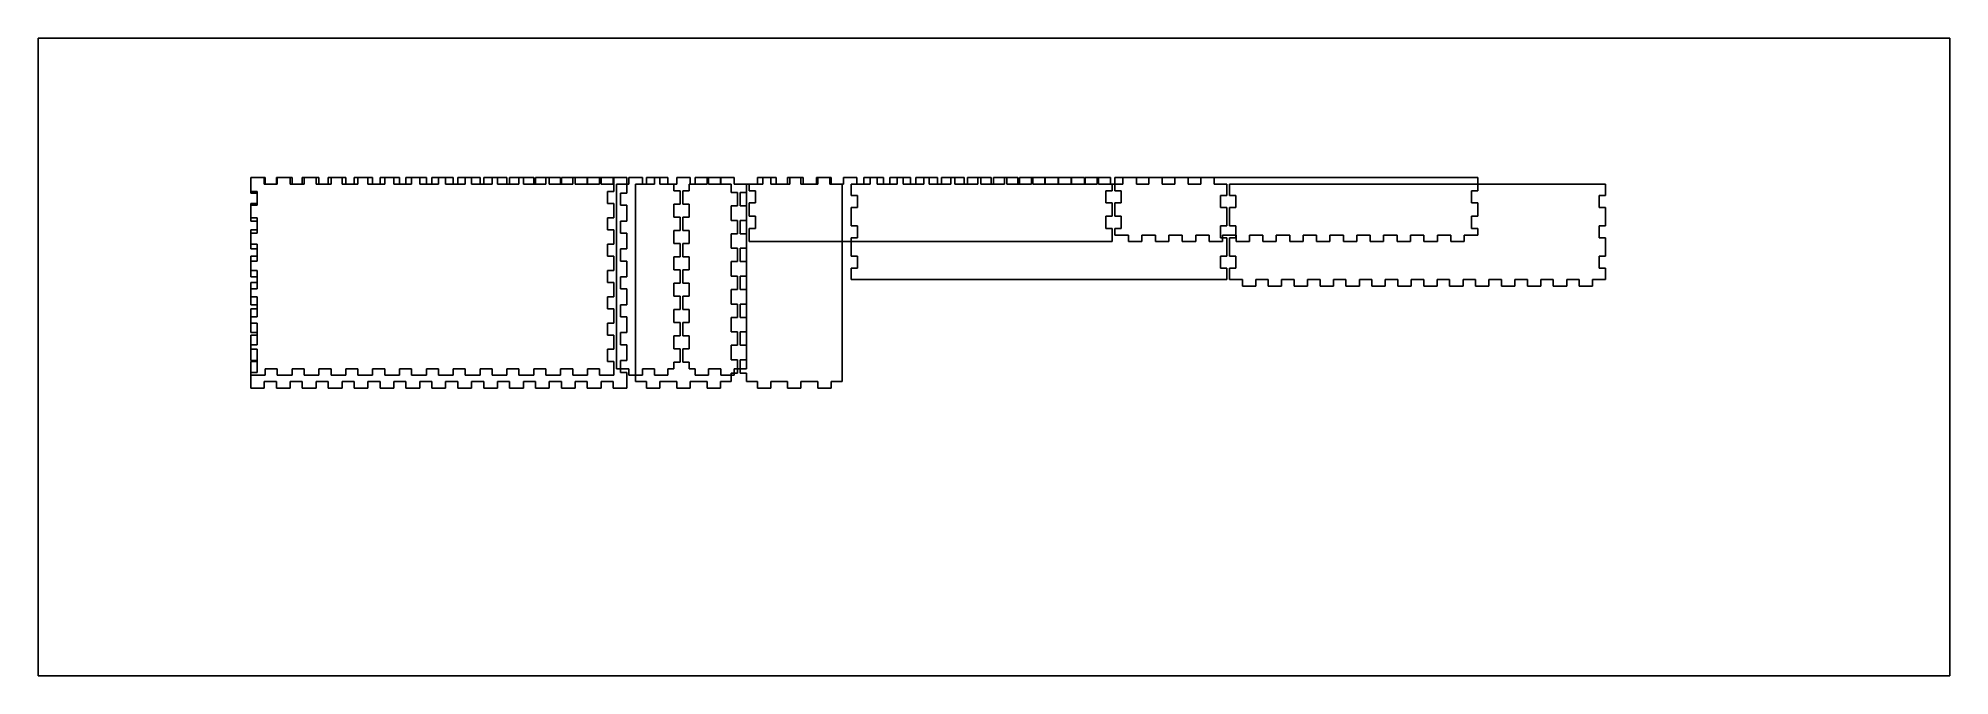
# Model space of a CAD drawing. Extents: x -47 to 377, y -27 to 114.
import ezdxf

# ---------------------------------------------------------------- set-up
doc = ezdxf.new("R2010")
doc.units = 0

msp = doc.modelspace()

# ---------------------------------------------------------------- linework, layer by layer
at = {"layer": 'Layer 1'}
for p, q in [((-46.5095, 114.115), (376.823, 114.115)), ((-46.5095, -26.9958), (-46.5095, 114.115)), ((376.823, 114.115), (376.823, -26.9958)), ((0.56444, 83.2556), (3.75959, 83.2556)), ((0.56444, 80.1864), (0.56444, 83.2556)), ((0.56444, 83.2556), (3.55128, 83.2556)), ((0.56444, 79.8336), (0.56444, 83.2556)), ((3.55128, 83.2556), (3.55128, 81.8444)), ((3.55128, 81.8444), (6.23239, 81.8444)), ((3.75959, 83.2556), (3.75959, 81.8444)), ((3.75959, 81.8444), (6.4407, 81.8444)), ((6.23239, 81.8444), (6.23239, 83.2556)), ((6.23239, 83.2556), (9.28982, 83.2556)), ((6.4407, 81.8444), (6.4407, 83.2556)), ((6.4407, 83.2556), (9.70643, 83.2556)), ((9.28982, 83.2556), (9.28982, 81.8444)), ((9.28982, 81.8444), (11.9709, 81.8444)), ((9.70643, 83.2556), (9.70643, 81.8444)), ((9.70643, 81.8444), (12.3875, 81.8444)), ((11.9709, 81.8444), (11.9709, 83.2556)), ((11.9709, 83.2556), (15.0283, 83.2556)), ((12.3875, 81.8444), (12.3875, 83.2556)), ((12.3875, 83.2556), (15.6532, 83.2556)), ((15.0283, 83.2556), (15.0283, 81.8444)), ((15.0283, 81.8444), (17.7094, 81.8444)), ((15.6532, 83.2556), (15.6532, 81.8444)), ((15.6532, 81.8444), (18.3344, 81.8444)), ((17.7094, 81.8444), (17.7094, 83.2556)), ((17.7094, 83.2556), (20.7668, 83.2556)), ((18.3344, 81.8444), (18.3344, 83.2556)), ((18.3344, 83.2556), (21.6001, 83.2556)), ((20.7668, 83.2556), (20.7668, 81.8444)), ((20.7668, 81.8444), (23.4479, 81.8444)), ((21.6001, 83.2556), (21.6001, 81.8444)), ((21.6001, 81.8444), (24.2812, 81.8444)), ((23.4479, 81.8444), (23.4479, 83.2556)), ((23.4479, 83.2556), (26.5054, 83.2556)), ((24.2812, 81.8444), (24.2812, 83.2556)), ((24.2812, 83.2556), (27.5469, 83.2556)), ((26.5054, 83.2556), (26.5054, 81.8444)), ((26.5054, 81.8444), (29.1866, 81.8444)), ((27.5469, 83.2556), (27.5469, 81.8444)), ((27.5469, 81.8444), (30.228, 81.8444)), ((29.1866, 81.8444), (29.1866, 83.2556)), ((29.1866, 83.2556), (32.2439, 83.2556)), ((30.228, 81.8444), (30.228, 83.2556)), ((30.228, 83.2556), (33.4938, 83.2556)), ((32.2439, 83.2556), (32.2439, 81.8444)), ((32.2439, 81.8444), (34.925, 81.8444)), ((33.4938, 83.2556), (33.4938, 81.8444)), ((33.4938, 81.8444), (36.1749, 81.8444)), ((34.925, 81.8444), (34.925, 83.2556)), ((34.925, 83.2556), (37.9823, 83.2556)), ((36.1749, 81.8444), (36.1749, 83.2556)), ((36.1749, 83.2556), (39.4405, 83.2556)), ((37.9823, 83.2556), (37.9823, 81.8444)), ((37.9823, 81.8444), (40.6634, 81.8444)), ((39.4405, 83.2556), (39.4405, 81.8444)), ((39.4405, 81.8444), (42.1216, 81.8444)), ((40.6634, 81.8444), (40.6634, 83.2556)), ((40.6634, 83.2556), (43.721, 83.2556)), ((42.1216, 81.8444), (42.1216, 83.2556)), ((42.1216, 83.2556), (45.3872, 83.2556)), ((43.721, 83.2556), (43.721, 81.8444)), ((43.721, 81.8444), (46.4021, 81.8444)), ((45.3872, 83.2556), (45.3872, 81.8444)), ((45.3872, 81.8444), (48.0683, 81.8444)), ((46.4021, 81.8444), (46.4021, 83.2556)), ((46.4021, 83.2556), (49.4594, 83.2556)), ((48.0683, 81.8444), (48.0683, 83.2556)), ((48.0683, 83.2556), (51.3342, 83.2556)), ((49.4594, 83.2556), (49.4594, 81.8444)), ((49.4594, 81.8444), (52.1405, 81.8444)), ((51.3342, 83.2556), (51.3342, 81.8444)), ((51.3342, 81.8444), (54.0153, 81.8444)), ((52.1405, 81.8444), (52.1405, 83.2556)), ((52.1405, 83.2556), (55.1978, 83.2556)), ((54.0153, 81.8444), (54.0153, 83.2556)), ((54.0153, 83.2556), (57.2809, 83.2556)), ((55.1978, 83.2556), (55.1978, 81.8444)), ((55.1978, 81.8444), (57.8789, 81.8444)), ((57.2809, 83.2556), (57.2809, 81.8444)), ((57.2809, 81.8444), (59.962, 81.8444)), ((57.8789, 81.8444), (57.8789, 83.2556)), ((57.8789, 83.2556), (60.9365, 83.2556)), ((59.962, 81.8444), (59.962, 83.2556)), ((59.962, 83.2556), (63.2279, 83.2556)), ((60.9365, 83.2556), (60.9365, 81.8444)), ((60.9365, 81.8444), (63.6176, 81.8444)), ((63.2279, 83.2556), (63.2279, 81.8444)), ((63.2279, 81.8444), (65.909, 81.8444)), ((63.6176, 81.8444), (63.6176, 83.2556)), ((63.6176, 83.2556), (66.6749, 83.2556)), ((65.909, 81.8444), (65.909, 83.2556)), ((65.909, 83.2556), (69.1746, 83.2556)), ((66.6749, 83.2556), (66.6749, 81.8444)), ((66.6749, 81.8444), (69.3561, 81.8444)), ((69.1746, 83.2556), (69.1746, 81.8444)), ((69.1746, 81.8444), (71.8557, 81.8444)), ((69.3561, 81.8444), (69.3561, 83.2556)), ((69.3561, 83.2556), (72.4134, 83.2556)), ((71.8557, 81.8444), (71.8557, 83.2556)), ((71.8557, 83.2556), (75.1216, 83.2556)), ((72.4134, 83.2556), (72.4134, 81.8444)), ((72.4134, 81.8444), (75.0945, 81.8444)), ((75.0945, 81.8444), (75.0945, 83.2556)), ((75.0945, 83.2556), (78.1521, 83.2556)), ((75.1216, 83.2556), (75.1216, 81.8444)), ((75.1216, 81.8444), (77.8027, 81.8444)), ((77.8027, 81.8444), (77.8027, 83.2556)), ((77.8027, 83.2556), (80.9977, 83.2556)), ((78.1521, 83.2556), (78.1521, 81.8444)), ((78.1521, 81.8444), (80.8332, 81.8444)), ((80.8332, 81.8444), (80.8332, 83.2556)), ((80.8332, 83.2556), (83.8199, 83.2556)), ((80.9977, 83.2556), (80.9977, 80.1864)), ((81.5622, 81.8444), (84.3138, 81.8444)), ((81.5622, 80.1864), (81.5622, 81.8444)), ((83.8199, 83.2556), (83.8199, 79.8336)), ((84.3138, 81.8444), (84.3138, 83.2556)), ((84.3138, 83.2556), (87.2772, 83.2556)), ((85.7955, 81.8444), (88.1944, 81.8444)), ((85.7955, 79.9747), (85.7955, 81.8444)), ((87.2772, 83.2556), (87.2772, 81.8444)), ((87.2772, 81.8444), (89.9583, 81.8444)), ((88.1944, 81.8444), (88.1944, 83.2556)), ((88.1944, 83.2556), (91.1577, 83.2556)), ((89.9583, 81.8444), (89.9583, 83.2556)), ((89.9583, 83.2556), (92.9216, 83.2556)), ((91.1577, 83.2556), (91.1577, 81.8444)), ((91.1577, 81.8444), (94.8971, 81.8444)), ((92.9216, 83.2556), (92.9216, 81.8444)), ((92.9216, 81.8444), (94.2621, 81.8444)), ((94.2621, 81.8444), (94.2621, 80.3275)), ((94.8971, 81.8444), (94.8971, 83.2556)), ((94.8971, 83.2556), (97.8605, 83.2556)), ((97.6488, 81.8444), (98.9894, 81.8444)), ((97.6488, 80.3275), (97.6488, 81.8444)), ((97.8605, 83.2556), (97.8605, 81.8444)), ((97.8605, 81.8444), (101.6, 81.8444)), ((98.9894, 81.8444), (98.9894, 83.2556)), ((98.9894, 83.2556), (101.953, 83.2556)), ((101.6, 81.8444), (101.6, 83.2556)), ((101.6, 83.2556), (104.563, 83.2556)), ((101.953, 83.2556), (101.953, 81.8444)), ((101.953, 81.8444), (104.634, 81.8444)), ((104.563, 83.2556), (104.563, 81.8444)), ((104.563, 81.8444), (106.962, 81.8444)), ((104.634, 81.8444), (104.634, 83.2556)), ((104.634, 83.2556), (107.597, 83.2556)), ((106.962, 81.8444), (106.962, 79.9747)), ((107.597, 83.2556), (107.597, 81.8444)), ((107.597, 81.8444), (110.349, 81.8444)), ((110.349, 81.8444), (110.349, 80.1864)), ((110.349, 81.8444), (112.748, 81.8444)), ((110.349, 79.9747), (110.349, 81.8444)), ((110.913, 81.8444), (113.967, 81.8444)), ((110.913, 80.3628), (110.913, 81.8444)), ((112.748, 81.8444), (112.748, 83.2556)), ((112.748, 83.2556), (115.711, 83.2556)), ((113.967, 81.8444), (113.967, 83.2556)), ((113.967, 83.2556), (116.931, 83.2556)), ((115.711, 83.2556), (115.711, 81.8444)), ((115.711, 81.8444), (119.45, 81.8444)), ((116.931, 83.2556), (116.931, 81.8444)), ((116.931, 81.8444), (119.914, 81.8444)), ((119.45, 81.8444), (119.45, 83.2556)), ((119.45, 83.2556), (122.414, 83.2556)), ((119.914, 81.8444), (119.914, 83.2556)), ((119.914, 83.2556), (122.877, 83.2556)), ((122.414, 83.2556), (122.414, 81.8444)), ((122.414, 81.8444), (126.153, 81.8444)), ((122.877, 83.2556), (122.877, 81.8444)), ((122.877, 81.8444), (125.861, 81.8444)), ((125.861, 81.8444), (125.861, 83.2556)), ((125.861, 83.2556), (128.824, 83.2556)), ((126.153, 81.8444), (126.153, 83.2556)), ((126.153, 83.2556), (129.117, 83.2556)), ((128.824, 83.2556), (128.824, 81.8444)), ((128.824, 81.8444), (131.808, 81.8444)), ((129.117, 83.2556), (129.117, 81.8444)), ((129.117, 81.8444), (131.515, 81.8444)), ((131.515, 81.8444), (131.515, 79.9747)), ((131.808, 81.8444), (131.808, 83.2556)), ((131.808, 83.2556), (134.771, 83.2556)), ((133.491, 81.8444), (136.337, 81.8444)), ((133.491, 79.3044), (133.491, 81.8444)), ((134.771, 83.2556), (134.771, 81.8444)), ((134.771, 81.8444), (137.755, 81.8444)), ((136.337, 81.8444), (136.337, 83.2556)), ((136.337, 83.2556), (139.3, 83.2556)), ((137.755, 81.8444), (137.755, 83.2556)), ((137.755, 83.2556), (140.718, 83.2556)), ((139.3, 83.2556), (139.3, 81.8444)), ((139.3, 81.8444), (142.075, 81.8444)), ((140.718, 83.2556), (140.718, 81.8444)), ((140.718, 81.8444), (143.702, 81.8444)), ((142.075, 81.8444), (142.075, 83.2556)), ((142.075, 83.2556), (145.039, 83.2556)), ((143.702, 81.8444), (143.702, 83.2556)), ((143.702, 83.2556), (146.665, 83.2556)), ((145.039, 83.2556), (145.039, 81.8444)), ((145.039, 81.8444), (147.814, 81.8444)), ((146.665, 83.2556), (146.665, 81.8444)), ((146.665, 81.8444), (149.648, 81.8444)), ((147.814, 81.8444), (147.814, 83.2556)), ((147.814, 83.2556), (150.777, 83.2556)), ((149.648, 81.8444), (149.648, 83.2556)), ((149.648, 83.2556), (152.612, 83.2556)), ((150.777, 83.2556), (150.777, 81.8444)), ((150.777, 81.8444), (153.552, 81.8444)), ((152.612, 83.2556), (152.612, 81.8444)), ((152.612, 81.8444), (155.595, 81.8444)), ((153.552, 81.8444), (153.552, 83.2556)), ((153.552, 83.2556), (156.516, 83.2556)), ((155.595, 81.8444), (155.595, 83.2556)), ((155.595, 83.2556), (158.558, 83.2556)), ((156.516, 83.2556), (156.516, 81.8444)), ((156.516, 81.8444), (159.291, 81.8444)), ((158.558, 83.2556), (158.558, 81.8444)), ((158.558, 81.8444), (161.542, 81.8444)), ((159.291, 81.8444), (159.291, 83.2556)), ((159.291, 83.2556), (162.254, 83.2556)), ((161.542, 81.8444), (161.542, 83.2556)), ((161.542, 83.2556), (164.505, 83.2556)), ((162.254, 83.2556), (162.254, 81.8444)), ((162.254, 81.8444), (165.029, 81.8444)), ((164.505, 83.2556), (164.505, 81.8444)), ((164.505, 81.8444), (167.489, 81.8444)), ((165.029, 81.8444), (165.029, 83.2556)), ((165.029, 83.2556), (167.993, 83.2556)), ((167.489, 81.8444), (167.489, 83.2556)), ((167.489, 83.2556), (170.452, 83.2556)), ((167.993, 83.2556), (167.993, 81.8444)), ((167.993, 81.8444), (170.768, 81.8444)), ((170.452, 83.2556), (170.452, 81.8444)), ((170.452, 81.8444), (173.436, 81.8444)), ((170.768, 81.8444), (170.768, 83.2556)), ((170.768, 83.2556), (173.731, 83.2556)), ((173.436, 81.8444), (173.436, 83.2556)), ((173.436, 83.2556), (176.399, 83.2556)), ((173.731, 83.2556), (173.731, 81.8444)), ((173.731, 81.8444), (176.506, 81.8444)), ((176.399, 83.2556), (176.399, 81.8444)), ((176.399, 81.8444), (179.382, 81.8444)), ((176.506, 81.8444), (176.506, 83.2556)), ((176.506, 83.2556), (179.47, 83.2556)), ((179.382, 81.8444), (179.382, 83.2556)), ((179.382, 83.2556), (182.346, 83.2556)), ((179.47, 83.2556), (179.47, 81.8444)), ((179.47, 81.8444), (182.245, 81.8444)), ((182.245, 81.8444), (182.245, 83.2556)), ((182.245, 83.2556), (185.208, 83.2556)), ((182.346, 83.2556), (182.346, 81.8444)), ((182.346, 81.8444), (185.329, 81.8444)), ((185.208, 83.2556), (185.208, 81.8444)), ((185.208, 81.8444), (187.983, 81.8444)), ((185.329, 81.8444), (185.329, 83.2556)), ((185.329, 83.2556), (188.293, 83.2556)), ((187.983, 81.8444), (187.983, 83.2556)), ((187.983, 83.2556), (190.947, 83.2556)), ((188.293, 83.2556), (188.293, 81.8444)), ((188.293, 81.8444), (191.347, 81.8444)), ((190.947, 83.2556), (190.947, 81.8444)), ((190.947, 81.8444), (193.722, 81.8444)), ((191.347, 81.8444), (191.347, 80.3628)), ((191.911, 83.2556), (195.106, 83.2556)), ((191.911, 80.3628), (191.911, 83.2556)), ((193.722, 81.8444), (193.722, 83.2556)), ((193.722, 83.2556), (196.685, 83.2556)), ((195.106, 83.2556), (195.106, 83.2556)), ((195.106, 83.2556), (197.787, 83.2556)), ((196.685, 83.2556), (196.685, 81.8444)), ((196.685, 81.8444), (199.46, 81.8444)), ((197.787, 83.2556), (197.787, 83.2556)), ((197.787, 83.2556), (201.053, 83.2556)), ((199.46, 81.8444), (199.46, 83.2556)), ((199.46, 83.2556), (202.424, 83.2556)), ((201.053, 83.2556), (201.053, 83.2556)), ((201.053, 83.2556), (203.734, 83.2556)), ((202.424, 83.2556), (202.424, 81.8444)), ((202.424, 81.8444), (205.199, 81.8444)), ((203.734, 83.2556), (203.734, 83.2556)), ((203.734, 83.2556), (207, 83.2556)), ((205.199, 81.8444), (205.199, 83.2556)), ((205.199, 83.2556), (208.162, 83.2556)), ((207, 83.2556), (207, 83.2556)), ((207, 83.2556), (209.681, 83.2556)), ((208.162, 83.2556), (208.162, 81.8444)), ((208.162, 81.8444), (210.938, 81.8444)), ((209.681, 83.2556), (209.681, 83.2556)), ((209.681, 83.2556), (212.947, 83.2556)), ((210.938, 81.8444), (210.938, 83.2556)), ((210.938, 83.2556), (213.901, 83.2556)), ((212.947, 83.2556), (212.947, 83.2556)), ((212.947, 83.2556), (215.628, 83.2556)), ((213.901, 83.2556), (213.901, 81.8444)), ((213.901, 81.8444), (216.746, 81.8444)), ((215.628, 83.2556), (215.628, 83.2556)), ((215.628, 83.2556), (218.893, 83.2556)), ((216.746, 81.8444), (216.746, 79.3044)), ((217.311, 81.8444), (220.157, 81.8444)), ((217.311, 79.3044), (217.311, 81.8444)), ((218.893, 83.2556), (218.893, 83.2556)), ((218.893, 83.2556), (221.574, 83.2556)), ((220.157, 81.8444), (220.157, 81.8444)), ((220.157, 81.8444), (223.12, 81.8444)), ((221.574, 83.2556), (221.574, 83.2556)), ((221.574, 83.2556), (224.84, 83.2556)), ((223.12, 81.8444), (223.12, 81.8444)), ((223.12, 81.8444), (225.895, 81.8444)), ((224.84, 83.2556), (224.84, 83.2556)), ((224.84, 83.2556), (227.521, 83.2556)), ((225.895, 81.8444), (225.895, 81.8444)), ((225.895, 81.8444), (228.859, 81.8444)), ((227.521, 83.2556), (227.521, 83.2556)), ((227.521, 83.2556), (230.787, 83.2556)), ((228.859, 81.8444), (228.859, 81.8444)), ((228.859, 81.8444), (231.634, 81.8444)), ((230.787, 83.2556), (230.787, 83.2556)), ((230.787, 83.2556), (233.468, 83.2556)), ((231.634, 81.8444), (231.634, 81.8444)), ((231.634, 81.8444), (234.597, 81.8444)), ((233.468, 83.2556), (233.468, 83.2556)), ((233.468, 83.2556), (236.734, 83.2556)), ((234.597, 81.8444), (234.597, 81.8444)), ((234.597, 81.8444), (237.372, 81.8444)), ((236.734, 83.2556), (236.734, 83.2556)), ((236.734, 83.2556), (239.415, 83.2556)), ((237.372, 81.8444), (237.372, 81.8444)), ((237.372, 81.8444), (240.335, 81.8444)), ((239.415, 83.2556), (239.415, 83.2556)), ((239.415, 83.2556), (242.681, 83.2556)), ((240.335, 81.8444), (240.335, 81.8444)), ((240.335, 81.8444), (243.111, 81.8444)), ((242.681, 83.2556), (242.681, 83.2556)), ((242.681, 83.2556), (245.362, 83.2556)), ((243.111, 81.8444), (243.111, 81.8444)), ((243.111, 81.8444), (246.074, 81.8444)), ((245.362, 83.2556), (245.362, 83.2556)), ((245.362, 83.2556), (248.627, 83.2556)), ((246.074, 81.8444), (246.074, 81.8444)), ((246.074, 81.8444), (248.849, 81.8444)), ((248.627, 83.2556), (248.627, 83.2556)), ((248.627, 83.2556), (251.309, 83.2556)), ((248.849, 81.8444), (248.849, 81.8444)), ((248.849, 81.8444), (251.813, 81.8444)), ((251.309, 83.2556), (251.309, 83.2556)), ((251.309, 83.2556), (254.574, 83.2556)), ((251.813, 81.8444), (251.813, 81.8444)), ((251.813, 81.8444), (254.588, 81.8444)), ((254.574, 83.2556), (254.574, 83.2556)), ((254.574, 83.2556), (257.256, 83.2556)), ((254.588, 81.8444), (254.588, 81.8444)), ((254.588, 81.8444), (257.551, 81.8444)), ((257.256, 83.2556), (257.256, 83.2556)), ((257.256, 83.2556), (260.521, 83.2556)), ((257.551, 81.8444), (257.551, 81.8444)), ((257.551, 81.8444), (260.326, 81.8444)), ((260.326, 81.8444), (260.326, 81.8444)), ((260.326, 81.8444), (263.29, 81.8444)), ((260.521, 83.2556), (260.521, 83.2556)), ((260.521, 83.2556), (263.202, 83.2556)), ((263.202, 83.2556), (263.202, 83.2556)), ((263.202, 83.2556), (266.468, 83.2556)), ((263.29, 81.8444), (263.29, 81.8444)), ((263.29, 81.8444), (266.065, 81.8444)), ((266.065, 81.8444), (266.065, 81.8444)), ((266.065, 81.8444), (269.028, 81.8444)), ((266.468, 83.2556), (266.468, 83.2556)), ((266.468, 83.2556), (269.149, 83.2556)), ((269.028, 81.8444), (269.028, 81.8444)), ((269.028, 81.8444), (271.803, 81.8444)), ((269.149, 83.2556), (269.149, 83.2556)), ((269.149, 83.2556), (272.344, 83.2556)), ((271.803, 81.8444), (271.803, 81.8444)), ((271.803, 81.8444), (274.767, 81.8444)), ((272.344, 83.2556), (272.344, 80.3628)), ((274.767, 81.8444), (274.767, 81.8444)), ((274.767, 81.8444), (277.542, 81.8444)), ((277.542, 81.8444), (277.542, 81.8444)), ((277.542, 81.8444), (280.505, 81.8444)), ((280.505, 81.8444), (280.505, 81.8444)), ((280.505, 81.8444), (283.28, 81.8444)), ((283.28, 81.8444), (283.28, 81.8444)), ((283.28, 81.8444), (286.244, 81.8444)), ((286.244, 81.8444), (286.244, 81.8444)), ((286.244, 81.8444), (289.018, 81.8444)), ((289.018, 81.8444), (289.018, 81.8444)), ((289.018, 81.8444), (291.981, 81.8444)), ((291.981, 81.8444), (291.981, 81.8444)), ((291.981, 81.8444), (294.758, 81.8444)), ((294.758, 81.8444), (294.758, 81.8444)), ((294.758, 81.8444), (297.722, 81.8444)), ((297.722, 81.8444), (297.722, 81.8444)), ((297.722, 81.8444), (300.566, 81.8444)), ((300.566, 81.8444), (300.566, 79.3044)), ((1.97555, 80.1864), (0.56444, 80.1864)), ((1.97555, 79.8336), (0.56444, 79.8336)), ((0.56444, 74.3656), (0.56444, 77.5053)), ((0.56444, 77.5053), (1.97555, 77.5053)), ((0.56444, 73.66), (0.56444, 77.1525)), ((0.56444, 77.1525), (1.97555, 77.1525)), ((1.97555, 77.5053), (1.97555, 80.1864)), ((1.97555, 77.1525), (1.97555, 79.8336)), ((80.9977, 80.1864), (79.5866, 80.1864)), ((79.5866, 80.1864), (79.5866, 77.5053)), ((79.5866, 77.5053), (80.9977, 77.5053)), ((80.9977, 77.5053), (80.9977, 74.3656)), ((81.5622, 77.5053), (81.5622, 80.1864)), ((81.5622, 80.1864), (81.5622, 80.1864)), ((81.5622, 74.3656), (81.5622, 77.5053)), ((81.5622, 77.5053), (81.5622, 77.5053)), ((83.8199, 79.8336), (82.4088, 79.8336)), ((82.4088, 79.8336), (82.4088, 77.1525)), ((82.4088, 77.1525), (83.8199, 77.1525)), ((83.8199, 77.1525), (83.8199, 73.66)), ((85.7955, 77.0114), (85.7955, 79.9747)), ((85.7955, 79.9747), (85.7955, 79.9747)), ((85.7955, 73.8011), (85.7955, 77.0114)), ((85.7955, 77.0114), (85.7955, 77.0114)), ((94.2621, 80.3275), (95.6733, 80.3275)), ((95.6733, 77.3642), (94.2621, 77.3642)), ((94.2621, 77.3642), (94.2621, 74.5067)), ((95.6733, 80.3275), (95.6733, 77.3642)), ((96.2377, 77.3642), (96.2377, 80.3275)), ((96.2377, 80.3275), (97.6488, 80.3275)), ((97.6488, 77.3642), (96.2377, 77.3642)), ((97.6488, 74.5067), (97.6488, 77.3642)), ((106.962, 79.9747), (108.373, 79.9747)), ((108.373, 77.0114), (106.962, 77.0114)), ((106.962, 77.0114), (106.962, 73.8011)), ((108.373, 79.9747), (108.373, 77.0114)), ((108.938, 77.0114), (108.938, 79.9747)), ((108.938, 79.9747), (110.349, 79.9747)), ((110.349, 77.0114), (108.938, 77.0114)), ((110.349, 80.1864), (110.349, 80.1864)), ((110.349, 80.1864), (110.349, 77.5053)), ((110.349, 77.5053), (110.349, 77.5053)), ((110.349, 77.5053), (110.349, 74.3656)), ((110.349, 73.8011), (110.349, 77.0114)), ((112.324, 80.3628), (110.913, 80.3628)), ((110.913, 74.7183), (110.913, 77.6817)), ((110.913, 77.6817), (112.324, 77.6817)), ((112.324, 77.6817), (112.324, 80.3628)), ((131.515, 79.9747), (131.515, 79.9747)), ((131.515, 79.9747), (131.515, 77.0114)), ((131.515, 77.0114), (131.515, 77.0114)), ((131.515, 77.0114), (131.515, 73.8011)), ((134.902, 79.3044), (133.491, 79.3044)), ((133.491, 72.6017), (133.491, 76.6233)), ((133.491, 76.6233), (134.902, 76.6233)), ((134.902, 76.6233), (134.902, 79.3044)), ((191.347, 80.3628), (189.935, 80.3628)), ((189.935, 80.3628), (189.935, 77.6817)), ((189.935, 77.6817), (191.347, 77.6817)), ((191.347, 77.6817), (191.347, 74.7183)), ((193.322, 80.3628), (191.911, 80.3628)), ((191.911, 74.7183), (191.911, 77.6817)), ((191.911, 77.6817), (193.322, 77.6817)), ((193.322, 77.6817), (193.322, 80.3628)), ((216.746, 79.3044), (215.335, 79.3044)), ((215.335, 79.3044), (215.335, 76.6233)), ((215.335, 76.6233), (216.746, 76.6233)), ((216.746, 76.6233), (216.746, 72.6017)), ((218.722, 79.3044), (217.311, 79.3044)), ((217.311, 72.6017), (217.311, 76.6233)), ((217.311, 76.6233), (218.722, 76.6233)), ((218.722, 76.6233), (218.722, 79.3044)), ((272.344, 80.3628), (270.933, 80.3628)), ((270.933, 80.3628), (270.933, 77.6817)), ((270.933, 77.6817), (272.344, 77.6817)), ((272.344, 77.6817), (272.344, 74.7183)), ((300.566, 79.3044), (299.155, 79.3044)), ((299.155, 79.3044), (299.155, 76.6233)), ((299.155, 76.6233), (300.566, 76.6233)), ((300.566, 76.6233), (300.566, 72.6017)), ((1.97555, 74.3656), (0.56444, 74.3656)), ((1.97555, 73.66), (0.56444, 73.66)), ((1.97555, 71.6845), (1.97555, 74.3656)), ((1.97555, 70.9789), (1.97555, 73.66)), ((80.9977, 74.3656), (79.5866, 74.3656)), ((79.5866, 74.3656), (79.5866, 71.6845)), ((81.5622, 71.6845), (81.5622, 74.3656)), ((81.5622, 74.3656), (81.5622, 74.3656)), ((83.8199, 73.66), (82.4088, 73.66)), ((82.4088, 73.66), (82.4088, 70.9789)), ((85.7955, 70.8378), (85.7955, 73.8011)), ((85.7955, 73.8011), (85.7955, 73.8011)), ((94.2621, 74.5067), (95.6733, 74.5067)), ((95.6733, 74.5067), (95.6733, 71.5433)), ((96.2377, 71.5433), (96.2377, 74.5067)), ((96.2377, 74.5067), (97.6488, 74.5067)), ((106.962, 73.8011), (108.373, 73.8011)), ((108.373, 73.8011), (108.373, 70.8378)), ((108.938, 70.8378), (108.938, 73.8011)), ((108.938, 73.8011), (110.349, 73.8011)), ((110.349, 74.3656), (110.349, 74.3656)), ((110.349, 74.3656), (110.349, 71.6845)), ((112.324, 74.7183), (110.913, 74.7183)), ((110.913, 69.1445), (110.913, 72.0372)), ((110.913, 72.0372), (112.324, 72.0372)), ((112.324, 72.0372), (112.324, 74.7183)), ((131.515, 73.8011), (131.515, 73.8011)), ((131.515, 73.8011), (131.515, 70.8378)), ((134.902, 72.6017), (133.491, 72.6017)), ((134.902, 69.9206), (134.902, 72.6017)), ((191.347, 74.7183), (189.935, 74.7183)), ((189.935, 74.7183), (189.935, 72.0372)), ((189.935, 72.0372), (191.347, 72.0372)), ((191.347, 72.0372), (191.347, 69.1445)), ((193.322, 74.7183), (191.911, 74.7183)), ((191.911, 70.5556), (191.911, 72.0372)), ((191.911, 72.0372), (193.322, 72.0372)), ((193.322, 72.0372), (193.322, 74.7183)), ((216.746, 72.6017), (215.335, 72.6017)), ((215.335, 72.6017), (215.335, 69.9206)), ((218.722, 72.6017), (217.311, 72.6017)), ((218.722, 69.9206), (218.722, 72.6017)), ((272.344, 74.7183), (270.933, 74.7183)), ((270.933, 74.7183), (270.933, 72.0372)), ((270.933, 72.0372), (272.344, 72.0372)), ((272.344, 72.0372), (272.344, 70.5556)), ((300.566, 72.6017), (299.155, 72.6017)), ((299.155, 72.6017), (299.155, 69.9206)), ((0.56444, 68.5447), (0.56444, 71.6845)), ((0.56444, 71.6845), (1.97555, 71.6845)), ((0.56444, 67.4864), (0.56444, 70.9789)), ((0.56444, 70.9789), (1.97555, 70.9789)), ((1.97555, 68.5447), (0.56444, 68.5447)), ((1.97555, 65.8636), (1.97555, 68.5447)), ((79.5866, 71.6845), (80.9977, 71.6845)), ((80.9977, 68.5447), (79.5866, 68.5447)), ((79.5866, 68.5447), (79.5866, 65.8636)), ((80.9977, 71.6845), (80.9977, 68.5447)), ((81.5622, 68.5447), (81.5622, 71.6845)), ((81.5622, 71.6845), (81.5622, 71.6845)), ((81.5622, 65.8636), (81.5622, 68.5447)), ((81.5622, 68.5447), (81.5622, 68.5447)), ((82.4088, 70.9789), (83.8199, 70.9789)), ((83.8199, 70.9789), (83.8199, 67.4864)), ((85.7955, 67.6275), (85.7955, 70.8378)), ((85.7955, 70.8378), (85.7955, 70.8378)), ((95.6733, 71.5433), (94.2621, 71.5433)), ((94.2621, 71.5433), (94.2621, 68.6858)), ((94.2621, 68.6858), (95.6733, 68.6858)), ((95.6733, 68.6858), (95.6733, 65.7225)), ((97.6488, 71.5433), (96.2377, 71.5433)), ((96.2377, 65.7225), (96.2377, 68.6858)), ((96.2377, 68.6858), (97.6488, 68.6858)), ((97.6488, 68.6858), (97.6488, 71.5433)), ((108.373, 70.8378), (106.962, 70.8378)), ((106.962, 70.8378), (106.962, 67.6275)), ((110.349, 70.8378), (108.938, 70.8378)), ((110.349, 71.6845), (110.349, 71.6845)), ((110.349, 71.6845), (110.349, 68.5447)), ((110.349, 67.6275), (110.349, 70.8378)), ((110.349, 68.5447), (110.349, 68.5447)), ((110.349, 68.5447), (110.349, 65.8636)), ((114.108, 69.1445), (110.913, 69.1445)), ((116.789, 69.1445), (114.108, 69.1445)), ((114.108, 69.1445), (114.108, 69.1445)), ((120.055, 69.1445), (116.789, 69.1445)), ((116.789, 69.1445), (116.789, 69.1445)), ((122.736, 69.1445), (120.055, 69.1445)), ((120.055, 69.1445), (120.055, 69.1445)), ((126.002, 69.1445), (122.736, 69.1445)), ((122.736, 69.1445), (122.736, 69.1445)), ((128.683, 69.1445), (126.002, 69.1445)), ((126.002, 69.1445), (126.002, 69.1445)), ((131.949, 69.1445), (128.683, 69.1445)), ((128.683, 69.1445), (128.683, 69.1445)), ((131.515, 70.8378), (131.515, 70.8378)), ((131.515, 70.8378), (131.515, 67.6275)), ((134.63, 69.1445), (131.949, 69.1445)), ((131.949, 69.1445), (131.949, 69.1445)), ((133.491, 65.8989), (133.491, 69.9206)), ((133.491, 69.9206), (134.902, 69.9206)), ((137.896, 69.1445), (134.63, 69.1445)), ((134.63, 69.1445), (134.63, 69.1445)), ((140.577, 69.1445), (137.896, 69.1445)), ((137.896, 69.1445), (137.896, 69.1445)), ((143.843, 69.1445), (140.577, 69.1445)), ((140.577, 69.1445), (140.577, 69.1445)), ((146.524, 69.1445), (143.843, 69.1445)), ((143.843, 69.1445), (143.843, 69.1445)), ((149.789, 69.1445), (146.524, 69.1445)), ((146.524, 69.1445), (146.524, 69.1445)), ((152.47, 69.1445), (149.789, 69.1445)), ((149.789, 69.1445), (149.789, 69.1445)), ((155.736, 69.1445), (152.47, 69.1445)), ((152.47, 69.1445), (152.47, 69.1445)), ((158.417, 69.1445), (155.736, 69.1445)), ((155.736, 69.1445), (155.736, 69.1445)), ((161.683, 69.1445), (158.417, 69.1445)), ((158.417, 69.1445), (158.417, 69.1445)), ((164.364, 69.1445), (161.683, 69.1445)), ((161.683, 69.1445), (161.683, 69.1445)), ((167.63, 69.1445), (164.364, 69.1445)), ((164.364, 69.1445), (164.364, 69.1445)), ((170.311, 69.1445), (167.63, 69.1445)), ((167.63, 69.1445), (167.63, 69.1445)), ((173.577, 69.1445), (170.311, 69.1445)), ((170.311, 69.1445), (170.311, 69.1445)), ((176.258, 69.1445), (173.577, 69.1445)), ((173.577, 69.1445), (173.577, 69.1445)), ((179.523, 69.1445), (176.258, 69.1445)), ((176.258, 69.1445), (176.258, 69.1445)), ((182.204, 69.1445), (179.523, 69.1445)), ((179.523, 69.1445), (179.523, 69.1445)), ((185.47, 69.1445), (182.204, 69.1445)), ((182.204, 69.1445), (182.204, 69.1445)), ((188.151, 69.1445), (185.47, 69.1445)), ((185.47, 69.1445), (185.47, 69.1445)), ((191.347, 69.1445), (188.151, 69.1445)), ((188.151, 69.1445), (188.151, 69.1445)), ((194.965, 70.5556), (191.911, 70.5556)), ((194.965, 69.1445), (194.965, 70.5556)), ((197.928, 69.1445), (194.965, 69.1445)), ((200.912, 70.5556), (197.928, 70.5556)), ((197.928, 70.5556), (197.928, 69.1445)), ((200.912, 69.1445), (200.912, 70.5556)), ((203.875, 69.1445), (200.912, 69.1445)), ((206.859, 70.5556), (203.875, 70.5556)), ((203.875, 70.5556), (203.875, 69.1445)), ((206.859, 69.1445), (206.859, 70.5556)), ((209.822, 69.1445), (206.859, 69.1445)), ((212.806, 70.5556), (209.822, 70.5556)), ((209.822, 70.5556), (209.822, 69.1445)), ((212.806, 69.1445), (212.806, 70.5556)), ((215.769, 69.1445), (212.806, 69.1445)), ((215.335, 69.9206), (216.746, 69.9206)), ((218.752, 70.5556), (215.769, 70.5556)), ((215.769, 70.5556), (215.769, 69.1445)), ((216.746, 69.9206), (216.746, 65.8989)), ((217.311, 65.8989), (217.311, 69.9206)), ((217.311, 69.9206), (218.722, 69.9206)), ((218.752, 69.1445), (218.752, 70.5556)), ((221.716, 69.1445), (218.752, 69.1445)), ((224.699, 70.5556), (221.716, 70.5556)), ((221.716, 70.5556), (221.716, 69.1445)), ((224.699, 69.1445), (224.699, 70.5556)), ((227.663, 69.1445), (224.699, 69.1445)), ((230.646, 70.5556), (227.663, 70.5556)), ((227.663, 70.5556), (227.663, 69.1445)), ((230.646, 69.1445), (230.646, 70.5556)), ((233.609, 69.1445), (230.646, 69.1445)), ((236.593, 70.5556), (233.609, 70.5556)), ((233.609, 70.5556), (233.609, 69.1445)), ((236.593, 69.1445), (236.593, 70.5556)), ((239.556, 69.1445), (236.593, 69.1445)), ((242.54, 70.5556), (239.556, 70.5556)), ((239.556, 70.5556), (239.556, 69.1445)), ((242.54, 69.1445), (242.54, 70.5556)), ((245.503, 69.1445), (242.54, 69.1445)), ((248.486, 70.5556), (245.503, 70.5556)), ((245.503, 70.5556), (245.503, 69.1445)), ((248.486, 69.1445), (248.486, 70.5556)), ((251.45, 69.1445), (248.486, 69.1445)), ((254.433, 70.5556), (251.45, 70.5556)), ((251.45, 70.5556), (251.45, 69.1445)), ((254.433, 69.1445), (254.433, 70.5556)), ((257.397, 69.1445), (254.433, 69.1445)), ((260.38, 70.5556), (257.397, 70.5556)), ((257.397, 70.5556), (257.397, 69.1445)), ((260.38, 69.1445), (260.38, 70.5556)), ((263.343, 69.1445), (260.38, 69.1445)), ((266.327, 70.5556), (263.343, 70.5556)), ((263.343, 70.5556), (263.343, 69.1445)), ((266.327, 69.1445), (266.327, 70.5556)), ((269.29, 69.1445), (266.327, 69.1445)), ((272.344, 70.5556), (269.29, 70.5556)), ((269.29, 70.5556), (269.29, 69.1445)), ((299.155, 69.9206), (300.566, 69.9206)), ((300.566, 69.9206), (300.566, 65.8989)), ((1.97555, 67.4864), (0.56444, 67.4864)), ((0.56444, 62.7239), (0.56444, 65.8636)), ((0.56444, 65.8636), (1.97555, 65.8636)), ((0.56444, 61.3128), (0.56444, 64.8053)), ((0.56444, 64.8053), (1.97555, 64.8053)), ((1.97555, 64.8053), (1.97555, 67.4864)), ((79.5866, 65.8636), (80.9977, 65.8636)), ((80.9977, 65.8636), (80.9977, 62.7239)), ((81.5622, 62.7239), (81.5622, 65.8636)), ((81.5622, 65.8636), (81.5622, 65.8636)), ((83.8199, 67.4864), (82.4088, 67.4864)), ((82.4088, 67.4864), (82.4088, 64.8053)), ((82.4088, 64.8053), (83.8199, 64.8053)), ((83.8199, 64.8053), (83.8199, 61.3128)), ((85.7955, 64.6642), (85.7955, 67.6275)), ((85.7955, 67.6275), (85.7955, 67.6275)), ((85.7955, 61.4539), (85.7955, 64.6642)), ((85.7955, 64.6642), (85.7955, 64.6642)), ((95.6733, 65.7225), (94.2621, 65.7225)), ((94.2621, 65.7225), (94.2621, 62.865)), ((97.6488, 65.7225), (96.2377, 65.7225)), ((97.6488, 62.865), (97.6488, 65.7225)), ((106.962, 67.6275), (108.373, 67.6275)), ((108.373, 64.6642), (106.962, 64.6642)), ((106.962, 64.6642), (106.962, 61.4539)), ((108.373, 67.6275), (108.373, 64.6642)), ((108.938, 64.6642), (108.938, 67.6275)), ((108.938, 67.6275), (110.349, 67.6275)), ((110.349, 64.6642), (108.938, 64.6642)), ((110.349, 65.8636), (110.349, 65.8636)), ((110.349, 65.8636), (110.349, 62.7239)), ((110.349, 61.4539), (110.349, 64.6642)), ((131.515, 67.6275), (131.515, 67.6275)), ((131.515, 67.6275), (131.515, 64.6642)), ((131.515, 64.6642), (131.515, 64.6642)), ((131.515, 64.6642), (131.515, 61.4539)), ((134.902, 65.8989), (133.491, 65.8989)), ((134.902, 63.2178), (134.902, 65.8989)), ((216.746, 65.8989), (215.335, 65.8989)), ((215.335, 65.8989), (215.335, 63.2178)), ((218.722, 65.8989), (217.311, 65.8989)), ((218.722, 63.2178), (218.722, 65.8989)), ((300.566, 65.8989), (299.155, 65.8989)), ((299.155, 65.8989), (299.155, 63.2178)), ((1.97555, 62.7239), (0.56444, 62.7239)), ((1.97555, 61.3128), (0.56444, 61.3128)), ((0.56444, 56.9031), (0.56444, 60.0428)), ((0.56444, 60.0428), (1.97555, 60.0428)), ((1.97555, 60.0428), (1.97555, 62.7239)), ((1.97555, 58.6317), (1.97555, 61.3128)), ((80.9977, 62.7239), (79.5866, 62.7239)), ((79.5866, 62.7239), (79.5866, 60.0428)), ((79.5866, 60.0428), (80.9977, 60.0428)), ((80.9977, 60.0428), (80.9977, 56.9031)), ((81.5622, 60.0428), (81.5622, 62.7239)), ((81.5622, 62.7239), (81.5622, 62.7239)), ((81.5622, 56.9031), (81.5622, 60.0428)), ((81.5622, 60.0428), (81.5622, 60.0428)), ((83.8199, 61.3128), (82.4088, 61.3128)), ((82.4088, 61.3128), (82.4088, 58.6317)), ((85.7955, 58.4906), (85.7955, 61.4539)), ((85.7955, 61.4539), (85.7955, 61.4539)), ((94.2621, 62.865), (95.6733, 62.865)), ((95.6733, 59.9017), (94.2621, 59.9017)), ((94.2621, 59.9017), (94.2621, 57.0442)), ((95.6733, 62.865), (95.6733, 59.9017)), ((96.2377, 59.9017), (96.2377, 62.865)), ((96.2377, 62.865), (97.6488, 62.865)), ((97.6488, 59.9017), (96.2377, 59.9017)), ((97.6488, 57.0442), (97.6488, 59.9017)), ((106.962, 61.4539), (108.373, 61.4539)), ((108.373, 61.4539), (108.373, 58.4906)), ((108.938, 58.4906), (108.938, 61.4539)), ((108.938, 61.4539), (110.349, 61.4539)), ((110.349, 62.7239), (110.349, 62.7239)), ((110.349, 62.7239), (110.349, 60.0428)), ((110.349, 60.0428), (110.349, 60.0428)), ((110.349, 60.0428), (110.349, 56.9031)), ((131.515, 61.4539), (131.515, 61.4539)), ((131.515, 61.4539), (131.515, 58.4906)), ((133.491, 60.6778), (133.491, 63.2178)), ((133.491, 63.2178), (134.902, 63.2178)), ((136.337, 60.6778), (133.491, 60.6778)), ((139.3, 60.6778), (136.337, 60.6778)), ((136.337, 60.6778), (136.337, 60.6778)), ((142.075, 60.6778), (139.3, 60.6778)), ((139.3, 60.6778), (139.3, 60.6778)), ((145.039, 60.6778), (142.075, 60.6778)), ((142.075, 60.6778), (142.075, 60.6778)), ((147.814, 60.6778), (145.039, 60.6778)), ((145.039, 60.6778), (145.039, 60.6778)), ((150.777, 60.6778), (147.814, 60.6778)), ((147.814, 60.6778), (147.814, 60.6778)), ((153.552, 60.6778), (150.777, 60.6778)), ((150.777, 60.6778), (150.777, 60.6778)), ((156.516, 60.6778), (153.552, 60.6778)), ((153.552, 60.6778), (153.552, 60.6778)), ((159.291, 60.6778), (156.516, 60.6778)), ((156.516, 60.6778), (156.516, 60.6778)), ((162.254, 60.6778), (159.291, 60.6778)), ((159.291, 60.6778), (159.291, 60.6778)), ((165.029, 60.6778), (162.254, 60.6778)), ((162.254, 60.6778), (162.254, 60.6778)), ((167.993, 60.6778), (165.029, 60.6778)), ((165.029, 60.6778), (165.029, 60.6778)), ((170.768, 60.6778), (167.993, 60.6778)), ((167.993, 60.6778), (167.993, 60.6778)), ((173.731, 60.6778), (170.768, 60.6778)), ((170.768, 60.6778), (170.768, 60.6778)), ((176.506, 60.6778), (173.731, 60.6778)), ((173.731, 60.6778), (173.731, 60.6778)), ((179.47, 60.6778), (176.506, 60.6778)), ((176.506, 60.6778), (176.506, 60.6778)), ((182.245, 60.6778), (179.47, 60.6778)), ((179.47, 60.6778), (179.47, 60.6778)), ((185.208, 60.6778), (182.245, 60.6778)), ((182.245, 60.6778), (182.245, 60.6778)), ((187.983, 60.6778), (185.208, 60.6778)), ((185.208, 60.6778), (185.208, 60.6778)), ((190.947, 60.6778), (187.983, 60.6778)), ((187.983, 60.6778), (187.983, 60.6778)), ((193.722, 60.6778), (190.947, 60.6778)), ((190.947, 60.6778), (190.947, 60.6778)), ((196.685, 60.6778), (193.722, 60.6778)), ((193.722, 60.6778), (193.722, 60.6778)), ((199.46, 60.6778), (196.685, 60.6778)), ((196.685, 60.6778), (196.685, 60.6778)), ((202.424, 60.6778), (199.46, 60.6778)), ((199.46, 60.6778), (199.46, 60.6778)), ((205.199, 60.6778), (202.424, 60.6778)), ((202.424, 60.6778), (202.424, 60.6778)), ((208.162, 60.6778), (205.199, 60.6778)), ((205.199, 60.6778), (205.199, 60.6778)), ((210.938, 60.6778), (208.162, 60.6778)), ((208.162, 60.6778), (208.162, 60.6778)), ((213.901, 60.6778), (210.938, 60.6778)), ((210.938, 60.6778), (210.938, 60.6778)), ((216.746, 60.6778), (213.901, 60.6778)), ((213.901, 60.6778), (213.901, 60.6778)), ((215.335, 63.2178), (216.746, 63.2178)), ((216.746, 63.2178), (216.746, 60.6778)), ((217.311, 60.6778), (217.311, 63.2178)), ((217.311, 63.2178), (218.722, 63.2178)), ((220.157, 60.6778), (217.311, 60.6778)), ((220.157, 59.2667), (220.157, 60.6778)), ((223.12, 59.2667), (220.157, 59.2667)), ((225.895, 60.6778), (223.12, 60.6778)), ((223.12, 60.6778), (223.12, 59.2667)), ((225.895, 59.2667), (225.895, 60.6778)), ((228.859, 59.2667), (225.895, 59.2667)), ((231.634, 60.6778), (228.859, 60.6778)), ((228.859, 60.6778), (228.859, 59.2667)), ((231.634, 59.2667), (231.634, 60.6778)), ((234.597, 59.2667), (231.634, 59.2667)), ((237.372, 60.6778), (234.597, 60.6778)), ((234.597, 60.6778), (234.597, 59.2667)), ((237.372, 59.2667), (237.372, 60.6778)), ((240.335, 59.2667), (237.372, 59.2667)), ((243.111, 60.6778), (240.335, 60.6778)), ((240.335, 60.6778), (240.335, 59.2667)), ((243.111, 59.2667), (243.111, 60.6778)), ((246.074, 59.2667), (243.111, 59.2667)), ((248.849, 60.6778), (246.074, 60.6778)), ((246.074, 60.6778), (246.074, 59.2667)), ((248.849, 59.2667), (248.849, 60.6778)), ((251.813, 59.2667), (248.849, 59.2667)), ((254.588, 60.6778), (251.813, 60.6778)), ((251.813, 60.6778), (251.813, 59.2667)), ((254.588, 59.2667), (254.588, 60.6778)), ((257.551, 59.2667), (254.588, 59.2667)), ((260.326, 60.6778), (257.551, 60.6778)), ((257.551, 60.6778), (257.551, 59.2667)), ((260.326, 59.2667), (260.326, 60.6778)), ((263.29, 59.2667), (260.326, 59.2667)), ((266.065, 60.6778), (263.29, 60.6778)), ((263.29, 60.6778), (263.29, 59.2667)), ((266.065, 59.2667), (266.065, 60.6778)), ((269.028, 59.2667), (266.065, 59.2667)), ((271.803, 60.6778), (269.028, 60.6778)), ((269.028, 60.6778), (269.028, 59.2667)), ((271.803, 59.2667), (271.803, 60.6778)), ((274.767, 59.2667), (271.803, 59.2667)), ((277.542, 60.6778), (274.767, 60.6778)), ((274.767, 60.6778), (274.767, 59.2667)), ((277.542, 59.2667), (277.542, 60.6778)), ((280.505, 59.2667), (277.542, 59.2667)), ((283.28, 60.6778), (280.505, 60.6778)), ((280.505, 60.6778), (280.505, 59.2667)), ((283.28, 59.2667), (283.28, 60.6778)), ((286.244, 59.2667), (283.28, 59.2667)), ((289.018, 60.6778), (286.244, 60.6778)), ((286.244, 60.6778), (286.244, 59.2667)), ((289.018, 59.2667), (289.018, 60.6778)), ((291.981, 59.2667), (289.018, 59.2667)), ((294.758, 60.6778), (291.981, 60.6778)), ((291.981, 60.6778), (291.981, 59.2667)), ((294.758, 59.2667), (294.758, 60.6778)), ((297.722, 59.2667), (294.758, 59.2667)), ((300.566, 60.6778), (297.722, 60.6778)), ((297.722, 60.6778), (297.722, 59.2667)), ((299.155, 63.2178), (300.566, 63.2178)), ((300.566, 63.2178), (300.566, 60.6778)), ((0.56444, 55.1392), (0.56444, 58.6317)), ((0.56444, 58.6317), (1.97555, 58.6317)), ((1.97555, 56.9031), (0.56444, 56.9031)), ((1.97555, 55.1392), (0.56444, 55.1392)), ((1.97555, 54.222), (1.97555, 56.9031)), ((1.97555, 52.4581), (1.97555, 55.1392)), ((80.9977, 56.9031), (79.5866, 56.9031)), ((79.5866, 56.9031), (79.5866, 54.222)), ((81.5622, 54.222), (81.5622, 56.9031)), ((81.5622, 56.9031), (81.5622, 56.9031)), ((82.4088, 58.6317), (83.8199, 58.6317)), ((83.8199, 55.1392), (82.4088, 55.1392)), ((82.4088, 55.1392), (82.4088, 52.4581)), ((83.8199, 58.6317), (83.8199, 55.1392)), ((85.7955, 55.2803), (85.7955, 58.4906)), ((85.7955, 58.4906), (85.7955, 58.4906)), ((85.7955, 52.317), (85.7955, 55.2803)), ((85.7955, 55.2803), (85.7955, 55.2803)), ((94.2621, 57.0442), (95.6733, 57.0442)), ((95.6733, 57.0442), (95.6733, 54.0809)), ((96.2377, 54.0809), (96.2377, 57.0442)), ((96.2377, 57.0442), (97.6488, 57.0442)), ((108.373, 58.4906), (106.962, 58.4906)), ((106.962, 58.4906), (106.962, 55.2803)), ((106.962, 55.2803), (108.373, 55.2803)), ((108.373, 55.2803), (108.373, 52.317)), ((110.349, 58.4906), (108.938, 58.4906)), ((108.938, 52.317), (108.938, 55.2803)), ((108.938, 55.2803), (110.349, 55.2803)), ((110.349, 55.2803), (110.349, 58.4906)), ((110.349, 56.9031), (110.349, 56.9031)), ((110.349, 56.9031), (110.349, 54.222)), ((131.515, 58.4906), (131.515, 58.4906)), ((131.515, 58.4906), (131.515, 55.2803)), ((131.515, 55.2803), (131.515, 55.2803)), ((131.515, 55.2803), (131.515, 52.317)), ((0.56444, 51.0822), (0.56444, 54.222)), ((0.56444, 54.222), (1.97555, 54.222)), ((0.56444, 48.9656), (0.56444, 52.4581)), ((0.56444, 52.4581), (1.97555, 52.4581)), ((1.97555, 51.0822), (0.56444, 51.0822)), ((1.97555, 48.4011), (1.97555, 51.0822)), ((79.5866, 54.222), (80.9977, 54.222)), ((80.9977, 51.0822), (79.5866, 51.0822)), ((79.5866, 51.0822), (79.5866, 48.4011)), ((80.9977, 54.222), (80.9977, 51.0822)), ((81.5622, 51.0822), (81.5622, 54.222)), ((81.5622, 54.222), (81.5622, 54.222)), ((81.5622, 48.4011), (81.5622, 51.0822)), ((81.5622, 51.0822), (81.5622, 51.0822)), ((82.4088, 52.4581), (83.8199, 52.4581)), ((83.8199, 52.4581), (83.8199, 48.9656)), ((85.7955, 49.1067), (85.7955, 52.317)), ((85.7955, 52.317), (85.7955, 52.317)), ((95.6733, 54.0809), (94.2621, 54.0809)), ((94.2621, 54.0809), (94.2621, 51.2234)), ((94.2621, 51.2234), (95.6733, 51.2234)), ((95.6733, 51.2234), (95.6733, 48.26)), ((97.6488, 54.0809), (96.2377, 54.0809)), ((96.2377, 48.26), (96.2377, 51.2234)), ((96.2377, 51.2234), (97.6488, 51.2234)), ((97.6488, 51.2234), (97.6488, 54.0809)), ((108.373, 52.317), (106.962, 52.317)), ((106.962, 52.317), (106.962, 49.1067)), ((110.349, 52.317), (108.938, 52.317)), ((110.349, 54.222), (110.349, 54.222)), ((110.349, 54.222), (110.349, 51.0822)), ((110.349, 49.1067), (110.349, 52.317)), ((110.349, 51.0822), (110.349, 51.0822)), ((110.349, 51.0822), (110.349, 48.4011)), ((131.515, 52.317), (131.515, 52.317)), ((131.515, 52.317), (131.515, 49.1067)), ((1.97555, 48.9656), (0.56444, 48.9656)), ((0.56444, 45.2614), (0.56444, 48.4011)), ((0.56444, 48.4011), (1.97555, 48.4011)), ((1.97555, 46.2845), (1.97555, 48.9656)), ((79.5866, 48.4011), (80.9977, 48.4011)), ((80.9977, 48.4011), (80.9977, 45.2614)), ((81.5622, 45.2614), (81.5622, 48.4011)), ((81.5622, 48.4011), (81.5622, 48.4011)), ((83.8199, 48.9656), (82.4088, 48.9656)), ((82.4088, 48.9656), (82.4088, 46.2845)), ((85.7955, 46.1434), (85.7955, 49.1067)), ((85.7955, 49.1067), (85.7955, 49.1067)), ((95.6733, 48.26), (94.2621, 48.26)), ((94.2621, 48.26), (94.2621, 45.4025)), ((97.6488, 48.26), (96.2377, 48.26)), ((97.6488, 45.4025), (97.6488, 48.26)), ((106.962, 49.1067), (108.373, 49.1067)), ((108.373, 49.1067), (108.373, 46.1434)), ((108.938, 46.1434), (108.938, 49.1067)), ((108.938, 49.1067), (110.349, 49.1067)), ((110.349, 48.4011), (110.349, 48.4011)), ((110.349, 48.4011), (110.349, 45.2614)), ((131.515, 49.1067), (131.515, 49.1067)), ((131.515, 49.1067), (131.515, 46.1434)), ((0.56444, 42.792), (0.56444, 46.2845)), ((0.56444, 46.2845), (1.97555, 46.2845)), ((1.97555, 45.2614), (0.56444, 45.2614)), ((1.97555, 42.792), (0.56444, 42.792)), ((0.56444, 39.5111), (0.56444, 42.5803)), ((0.56444, 42.5803), (1.97555, 42.5803)), ((1.97555, 42.5803), (1.97555, 45.2614)), ((1.97555, 40.1109), (1.97555, 42.792)), ((80.9977, 45.2614), (79.5866, 45.2614)), ((79.5866, 45.2614), (79.5866, 42.5803)), ((79.5866, 42.5803), (80.9977, 42.5803)), ((80.9977, 42.5803), (80.9977, 39.5111)), ((81.5622, 42.5803), (81.5622, 45.2614)), ((81.5622, 45.2614), (81.5622, 45.2614)), ((81.5622, 40.9223), (81.5622, 42.5803)), ((81.5622, 42.5803), (81.5622, 42.5803)), ((82.4088, 46.2845), (83.8199, 46.2845)), ((83.8199, 42.792), (82.4088, 42.792)), ((82.4088, 42.792), (82.4088, 40.1109)), ((83.8199, 46.2845), (83.8199, 42.792)), ((85.7955, 42.9331), (85.7955, 46.1434)), ((85.7955, 46.1434), (85.7955, 46.1434)), ((85.7955, 39.9698), (85.7955, 42.9331)), ((85.7955, 42.9331), (85.7955, 42.9331)), ((94.2621, 45.4025), (95.6733, 45.4025)), ((95.6733, 42.4392), (94.2621, 42.4392)), ((94.2621, 42.4392), (94.2621, 40.9223)), ((95.6733, 45.4025), (95.6733, 42.4392)), ((96.2377, 42.4392), (96.2377, 45.4025)), ((96.2377, 45.4025), (97.6488, 45.4025)), ((97.6488, 42.4392), (96.2377, 42.4392)), ((97.6488, 40.9223), (97.6488, 42.4392)), ((108.373, 46.1434), (106.962, 46.1434)), ((106.962, 46.1434), (106.962, 42.9331)), ((106.962, 42.9331), (108.373, 42.9331)), ((108.373, 42.9331), (108.373, 39.9698)), ((110.349, 46.1434), (108.938, 46.1434)), ((108.938, 39.9698), (108.938, 42.9331)), ((108.938, 42.9331), (110.349, 42.9331)), ((110.349, 42.9331), (110.349, 46.1434)), ((110.349, 45.2614), (110.349, 45.2614)), ((110.349, 45.2614), (110.349, 42.5803)), ((110.349, 42.5803), (110.349, 42.5803)), ((110.349, 42.5803), (110.349, 40.9223)), ((131.515, 46.1434), (131.515, 46.1434)), ((131.515, 46.1434), (131.515, 42.9331)), ((131.515, 42.9331), (131.515, 42.9331)), ((131.515, 42.9331), (131.515, 39.9698)), ((0.56444, 36.6889), (0.56444, 40.1109)), ((0.56444, 40.1109), (1.97555, 40.1109)), ((3.75959, 39.5111), (0.56444, 39.5111)), ((6.23239, 38.1), (3.55128, 38.1)), ((3.55128, 38.1), (3.55128, 36.6889)), ((6.4407, 40.9223), (3.75959, 40.9223)), ((3.75959, 40.9223), (3.75959, 39.5111)), ((6.23239, 36.6889), (6.23239, 38.1)), ((6.4407, 39.5111), (6.4407, 40.9223)), ((9.70643, 39.5111), (6.4407, 39.5111)), ((11.9709, 38.1), (9.28982, 38.1)), ((9.28982, 38.1), (9.28982, 36.6889)), ((12.3875, 40.9223), (9.70643, 40.9223)), ((9.70643, 40.9223), (9.70643, 39.5111)), ((11.9709, 36.6889), (11.9709, 38.1)), ((12.3875, 39.5111), (12.3875, 40.9223)), ((15.6532, 39.5111), (12.3875, 39.5111)), ((17.7094, 38.1), (15.0283, 38.1)), ((15.0283, 38.1), (15.0283, 36.6889)), ((18.3344, 40.9223), (15.6532, 40.9223)), ((15.6532, 40.9223), (15.6532, 39.5111)), ((17.7094, 36.6889), (17.7094, 38.1)), ((18.3344, 39.5111), (18.3344, 40.9223)), ((21.6001, 39.5111), (18.3344, 39.5111)), ((23.4479, 38.1), (20.7668, 38.1)), ((20.7668, 38.1), (20.7668, 36.6889)), ((24.2812, 40.9223), (21.6001, 40.9223)), ((21.6001, 40.9223), (21.6001, 39.5111)), ((23.4479, 36.6889), (23.4479, 38.1)), ((24.2812, 39.5111), (24.2812, 40.9223)), ((27.5469, 39.5111), (24.2812, 39.5111)), ((29.1866, 38.1), (26.5054, 38.1)), ((26.5054, 38.1), (26.5054, 36.6889)), ((30.228, 40.9223), (27.5469, 40.9223)), ((27.5469, 40.9223), (27.5469, 39.5111)), ((29.1866, 36.6889), (29.1866, 38.1)), ((30.228, 39.5111), (30.228, 40.9223)), ((33.4938, 39.5111), (30.228, 39.5111)), ((34.925, 38.1), (32.2439, 38.1)), ((32.2439, 38.1), (32.2439, 36.6889)), ((36.1749, 40.9223), (33.4938, 40.9223)), ((33.4938, 40.9223), (33.4938, 39.5111)), ((34.925, 36.6889), (34.925, 38.1)), ((36.1749, 39.5111), (36.1749, 40.9223)), ((39.4405, 39.5111), (36.1749, 39.5111)), ((40.6634, 38.1), (37.9823, 38.1)), ((37.9823, 38.1), (37.9823, 36.6889)), ((42.1216, 40.9223), (39.4405, 40.9223)), ((39.4405, 40.9223), (39.4405, 39.5111)), ((40.6634, 36.6889), (40.6634, 38.1)), ((42.1216, 39.5111), (42.1216, 40.9223)), ((45.3872, 39.5111), (42.1216, 39.5111)), ((46.4021, 38.1), (43.721, 38.1)), ((43.721, 38.1), (43.721, 36.6889)), ((48.0683, 40.9223), (45.3872, 40.9223)), ((45.3872, 40.9223), (45.3872, 39.5111)), ((46.4021, 36.6889), (46.4021, 38.1)), ((48.0683, 39.5111), (48.0683, 40.9223)), ((51.3342, 39.5111), (48.0683, 39.5111)), ((52.1405, 38.1), (49.4594, 38.1)), ((49.4594, 38.1), (49.4594, 36.6889)), ((54.0153, 40.9223), (51.3342, 40.9223)), ((51.3342, 40.9223), (51.3342, 39.5111)), ((52.1405, 36.6889), (52.1405, 38.1)), ((54.0153, 39.5111), (54.0153, 40.9223)), ((57.2809, 39.5111), (54.0153, 39.5111)), ((57.8789, 38.1), (55.1978, 38.1)), ((55.1978, 38.1), (55.1978, 36.6889)), ((59.962, 40.9223), (57.2809, 40.9223)), ((57.2809, 40.9223), (57.2809, 39.5111)), ((57.8789, 36.6889), (57.8789, 38.1)), ((59.962, 39.5111), (59.962, 40.9223)), ((63.2279, 39.5111), (59.962, 39.5111)), ((63.6176, 38.1), (60.9365, 38.1)), ((60.9365, 38.1), (60.9365, 36.6889)), ((65.909, 40.9223), (63.2279, 40.9223)), ((63.2279, 40.9223), (63.2279, 39.5111)), ((63.6176, 36.6889), (63.6176, 38.1)), ((65.909, 39.5111), (65.909, 40.9223)), ((69.1746, 39.5111), (65.909, 39.5111)), ((69.3561, 38.1), (66.6749, 38.1)), ((66.6749, 38.1), (66.6749, 36.6889)), ((71.8557, 40.9223), (69.1746, 40.9223)), ((69.1746, 40.9223), (69.1746, 39.5111)), ((69.3561, 36.6889), (69.3561, 38.1)), ((71.8557, 39.5111), (71.8557, 40.9223)), ((75.1216, 39.5111), (71.8557, 39.5111)), ((75.0945, 38.1), (72.4134, 38.1)), ((72.4134, 38.1), (72.4134, 36.6889)), ((75.0945, 36.6889), (75.0945, 38.1)), ((77.8027, 40.9223), (75.1216, 40.9223)), ((75.1216, 40.9223), (75.1216, 39.5111)), ((77.8027, 39.5111), (77.8027, 40.9223)), ((80.9977, 39.5111), (77.8027, 39.5111)), ((80.8332, 38.1), (78.1521, 38.1)), ((78.1521, 38.1), (78.1521, 36.6889)), ((80.8332, 36.6889), (80.8332, 38.1)), ((84.3138, 40.9223), (81.5622, 40.9223)), ((82.4088, 40.1109), (83.8199, 40.1109)), ((83.8199, 40.1109), (83.8199, 36.6889)), ((84.3138, 39.5111), (84.3138, 40.9223)), ((87.2772, 39.5111), (84.3138, 39.5111)), ((85.7955, 38.1), (85.7955, 39.9698)), ((85.7955, 39.9698), (85.7955, 39.9698)), ((88.1944, 38.1), (85.7955, 38.1)), ((89.9583, 40.9223), (87.2772, 40.9223)), ((87.2772, 40.9223), (87.2772, 39.5111)), ((88.1944, 36.6889), (88.1944, 38.1)), ((89.9583, 39.5111), (89.9583, 40.9223)), ((92.9216, 39.5111), (89.9583, 39.5111)), ((94.8971, 38.1), (91.1577, 38.1)), ((91.1577, 38.1), (91.1577, 36.6889)), ((94.2621, 40.9223), (92.9216, 40.9223)), ((92.9216, 40.9223), (92.9216, 39.5111)), ((94.8971, 36.6889), (94.8971, 38.1)), ((98.9894, 40.9223), (97.6488, 40.9223)), ((101.6, 38.1), (97.8605, 38.1)), ((97.8605, 38.1), (97.8605, 36.6889)), ((98.9894, 39.5111), (98.9894, 40.9223)), ((101.953, 39.5111), (98.9894, 39.5111)), ((101.6, 36.6889), (101.6, 38.1)), ((104.634, 40.9223), (101.953, 40.9223)), ((101.953, 40.9223), (101.953, 39.5111)), ((106.962, 38.1), (104.563, 38.1)), ((104.563, 38.1), (104.563, 36.6889)), ((104.634, 39.5111), (104.634, 40.9223)), ((107.597, 39.5111), (104.634, 39.5111)), ((108.373, 39.9698), (106.962, 39.9698)), ((106.962, 39.9698), (106.962, 38.1)), ((110.349, 40.9223), (107.597, 40.9223)), ((107.597, 40.9223), (107.597, 39.5111)), ((110.349, 39.9698), (108.938, 39.9698)), ((110.349, 38.1), (110.349, 39.9698)), ((112.748, 38.1), (110.349, 38.1)), ((112.748, 36.6889), (112.748, 38.1)), ((119.45, 38.1), (115.711, 38.1)), ((115.711, 38.1), (115.711, 36.6889)), ((119.45, 36.6889), (119.45, 38.1)), ((126.153, 38.1), (122.414, 38.1)), ((122.414, 38.1), (122.414, 36.6889)), ((126.153, 36.6889), (126.153, 38.1)), ((131.515, 38.1), (129.117, 38.1)), ((129.117, 38.1), (129.117, 36.6889)), ((131.515, 39.9698), (131.515, 39.9698)), ((131.515, 39.9698), (131.515, 38.1)), ((3.55128, 36.6889), (0.56444, 36.6889)), ((9.28982, 36.6889), (6.23239, 36.6889)), ((15.0283, 36.6889), (11.9709, 36.6889)), ((20.7668, 36.6889), (17.7094, 36.6889)), ((26.5054, 36.6889), (23.4479, 36.6889)), ((32.2439, 36.6889), (29.1866, 36.6889)), ((37.9823, 36.6889), (34.925, 36.6889)), ((43.721, 36.6889), (40.6634, 36.6889)), ((49.4594, 36.6889), (46.4021, 36.6889)), ((55.1978, 36.6889), (52.1405, 36.6889)), ((60.9365, 36.6889), (57.8789, 36.6889)), ((66.6749, 36.6889), (63.6176, 36.6889)), ((72.4134, 36.6889), (69.3561, 36.6889)), ((78.1521, 36.6889), (75.0945, 36.6889)), ((83.8199, 36.6889), (80.8332, 36.6889)), ((91.1577, 36.6889), (88.1944, 36.6889)), ((97.8605, 36.6889), (94.8971, 36.6889)), ((104.563, 36.6889), (101.6, 36.6889)), ((115.711, 36.6889), (112.748, 36.6889)), ((122.414, 36.6889), (119.45, 36.6889)), ((129.117, 36.6889), (126.153, 36.6889)), ((376.823, -26.9958), (-46.5095, -26.9958))]:
    msp.add_line(p, q, dxfattribs=at)

doc.saveas('drawing.dxf')
